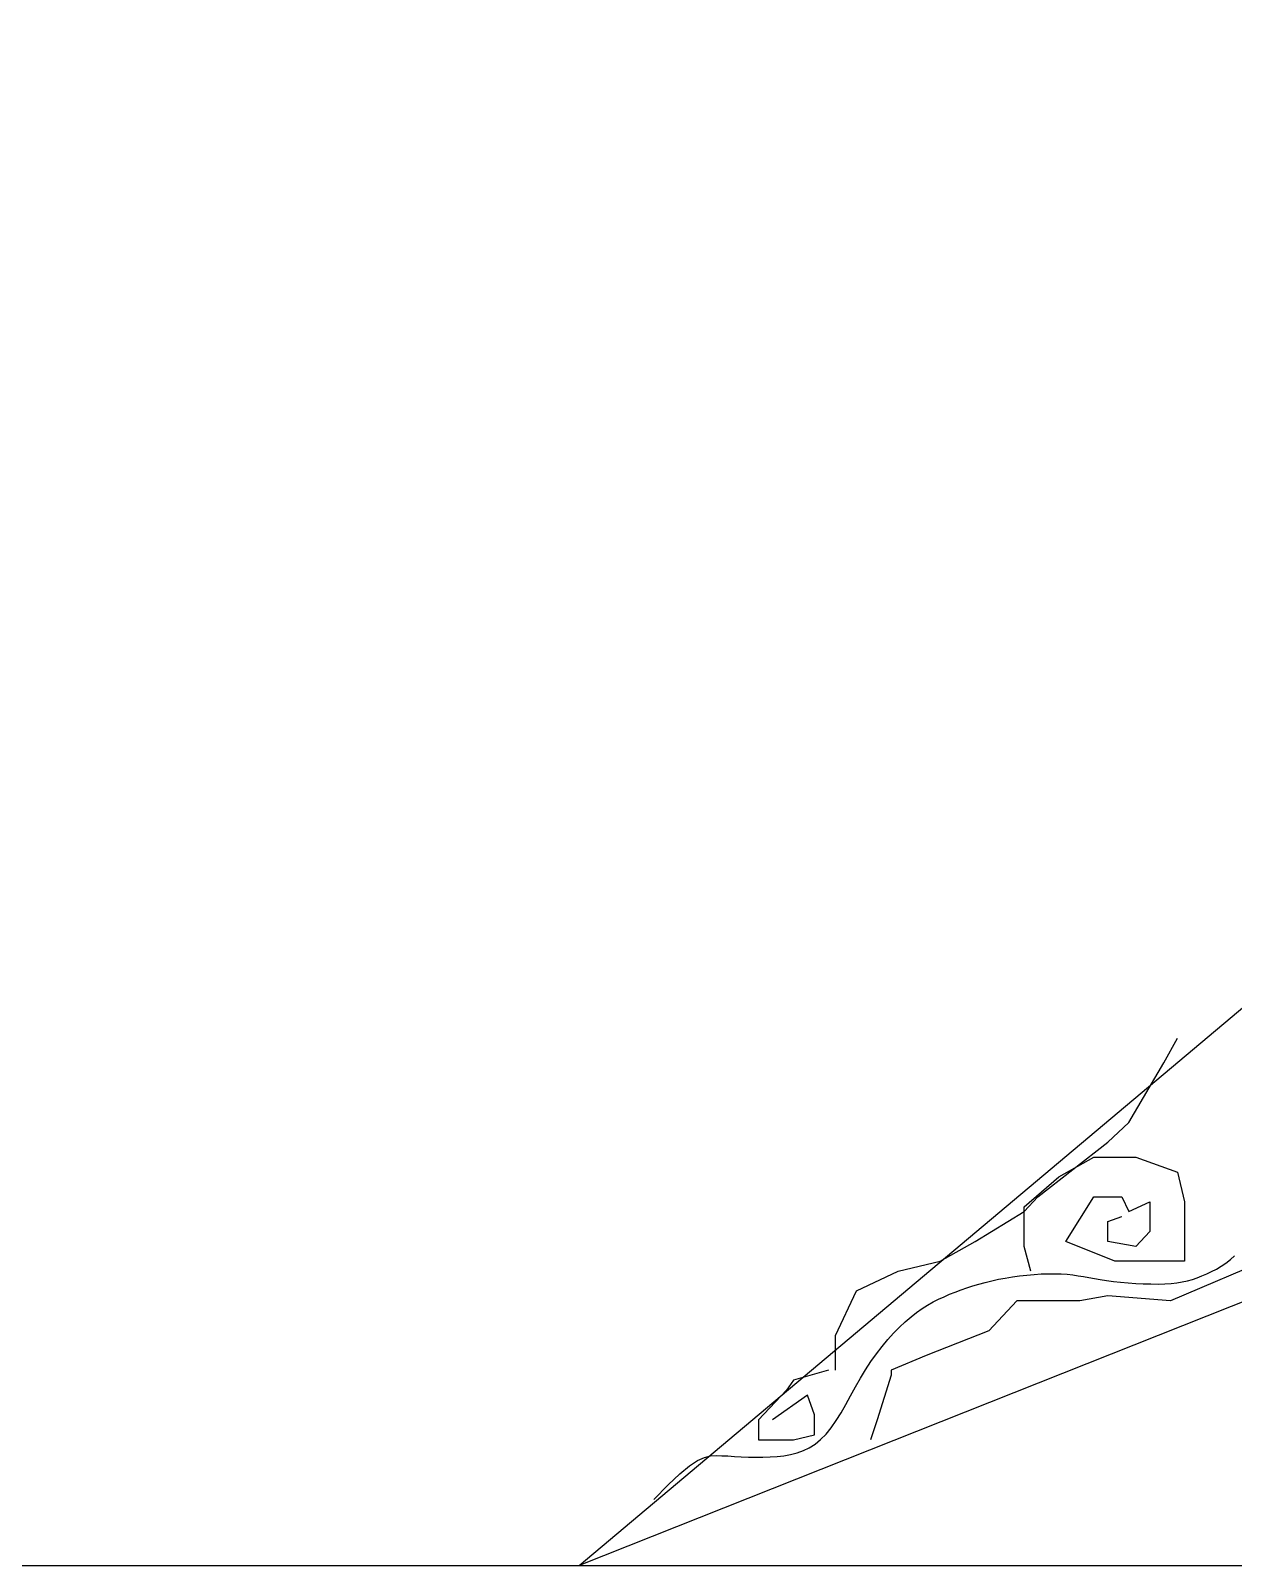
# Model space of a CAD drawing. Extents: x 438 to 4679, y 3545 to 7651.
# Drawn here: x 1155.2 to 1258.8, y 5867.7 to 6000 of the extents above; entities that cross this region are included whole.
import ezdxf

# ---------------------------------------------------------------- set-up
doc = ezdxf.new("R2010")
doc.units = 0
doc.header["$MEASUREMENT"] = 0
for name, color, linetype in [('3', 3, 'CONTINUOUS'), ('4', 4, 'CONTINUOUS'), ('7', 7, 'CONTINUOUS')]:
    doc.layers.add(name, color=color, linetype=linetype)

# ---------------------------------------------------------------- blocks, each defined once
blk = doc.blocks.new('风筝-01')
at = {"layer": '3'}
for points in [[(3.328, 1.4591), (3.3394, 1.4756), (3.3487, 1.4879), (3.3564, 1.4967), (3.3628, 1.5026), (3.3682, 1.5061), (3.373, 1.5078), (3.3775, 1.5082), (3.3821, 1.508), (3.3869, 1.5077), (3.3921, 1.5072), (3.3975, 1.5069), (3.4032, 1.5065), (3.4089, 1.5064), (3.4146, 1.5064), (3.4204, 1.5066), (3.426, 1.5071), (3.4314, 1.508), (3.4367, 1.5093), (3.4418, 1.5112), (3.4468, 1.5137), (3.4515, 1.5169), (3.4561, 1.521), (3.4605, 1.526), (3.4648, 1.532), (3.4689, 1.5392), (3.4728, 1.5472), (3.4767, 1.556), (3.4805, 1.5653), (3.4843, 1.5749), (3.4882, 1.5848), (3.4921, 1.5945), (3.4962, 1.6041), (3.5005, 1.6132), (3.5048, 1.6219), (3.5093, 1.63), (3.5139, 1.6377), (3.5185, 1.6449), (3.5231, 1.6516), (3.5277, 1.6576), (3.5323, 1.6631), (3.5367, 1.668), (3.5411, 1.6724), (3.5455, 1.6763), (3.5498, 1.6798), (3.5542, 1.6829), (3.5585, 1.6857), (3.5629, 1.6884), (3.5674, 1.6908), (3.572, 1.6932), (3.5766, 1.6955), (3.5814, 1.6977), (3.5862, 1.6997), (3.5912, 1.7016), (3.5964, 1.7034), (3.6017, 1.7051), (3.6071, 1.7065), (3.6128, 1.7078), (3.6185, 1.7089), (3.6243, 1.7099), (3.63, 1.7106), (3.6357, 1.7111), (3.6412, 1.7113), (3.6465, 1.7114), (3.6515, 1.7111), (3.6562, 1.7107), (3.6607, 1.71), (3.665, 1.7091), (3.6692, 1.7081), (3.6735, 1.7071), (3.6779, 1.706), (3.6826, 1.7048), (3.6876, 1.7038), (3.693, 1.7028), (3.6987, 1.7019), (3.7046, 1.7011), (3.7107, 1.7005), (3.7167, 1.7001), (3.7227, 1.6999), (3.7284, 1.6998), (3.7338, 1.7001), (3.7388, 1.7005), (3.7434, 1.7013), (3.7477, 1.7023), (3.7518, 1.7035), (3.7557, 1.705), (3.7595, 1.7068), (3.7633, 1.7089), (3.7671, 1.7111), (3.7709, 1.7137), (3.7748, 1.7166), (3.7786, 1.7197), (3.7823, 1.7233), (3.7859, 1.7272), (3.7892, 1.7315)], [(3.8216, 1.7308), (3.7384, 1.681), (3.6885, 1.6865), (3.6663, 1.681), (3.6164, 1.681), (3.5942, 1.6477), (3.5443, 1.62), (3.5166, 1.6034), (3.5166, 1.5979), (3.5055, 1.548), (3.5, 1.5259)], [(3.4722, 1.6034), (3.4722, 1.6422), (3.4889, 1.6921), (3.5221, 1.7142), (3.5554, 1.7253), (3.5832, 1.7474), (3.622, 1.7807), (3.6331, 1.7973), (3.6885, 1.8582), (3.7052, 1.8804), (3.7329, 1.9469), (3.744, 1.9746)], [(3.6275, 1.7142), (3.622, 1.7419), (3.622, 1.7862), (3.6497, 1.8195), (3.6774, 1.8416), (3.7107, 1.8416), (3.744, 1.825), (3.7495, 1.7918), (3.7495, 1.7696), (3.7495, 1.7253), (3.7274, 1.7253), (3.6941, 1.7253), (3.6553, 1.7474), (3.6774, 1.7973), (3.6996, 1.7973), (3.7052, 1.7807), (3.7218, 1.7918), (3.7218, 1.7696), (3.7218, 1.7585), (3.7107, 1.7419), (3.6885, 1.7474), (3.6885, 1.7696), (3.6996, 1.7751), (3.6996, 1.7751)], [(3.4667, 1.6034), (3.4389, 1.5924), (3.4334, 1.5813), (3.4112, 1.548), (3.4112, 1.5259), (3.4389, 1.5259), (3.4556, 1.5314), (3.4556, 1.5536), (3.45, 1.5757), (3.4223, 1.548)]]:
    blk.add_lwpolyline(points, dxfattribs=at)
at = {"layer": '7'}
blk.add_lwpolyline([(6.3365, 3.1002), (3.2687, 1.3855), (3.9469, 2.1877)], dxfattribs=at)
blk = doc.blocks.new('风筝6')
at = {"layer": '3', "xscale": 43.42158268029161, "yscale": 30.8572590910693, "zscale": 43.42158268029161}
blk.add_blockref('风筝-01', (-113.843, -21.489), dxfattribs=at)

msp = doc.modelspace()

# ---------------------------------------------------------------- linework, layer by layer
at = {"layer": '4'}
msp.add_line((715.34, 5867.7), (2565.34, 5867.7), dxfattribs=at)

# ---------------------------------------------------------------- block references
at = {"layer": '4', "xscale": 2.5, "yscale": 2.5, "zscale": 2.5}
msp.add_blockref('风筝6', (1132.2, 5814.54), dxfattribs=at)

doc.saveas('drawing.dxf')
